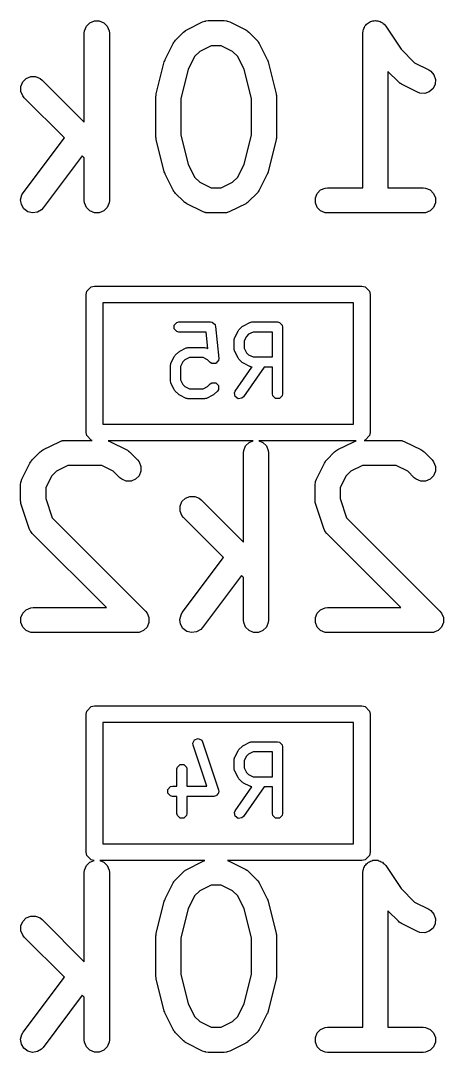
# Model space of a CAD drawing. Extents: x 4.93 to 6.66, y -4.88 to -3.77.
# Drawn here: x 5.6659 to 5.7655, y -4.4274 to -4.1845 of the extents above; entities that cross this region are included whole.
import ezdxf

# ---------------------------------------------------------------- set-up
doc = ezdxf.new("R2010")
doc.units = 0
doc.header["$MEASUREMENT"] = 0
doc.layers.add('BLACK', color=7, linetype='CONTINUOUS')

msp = doc.modelspace()

# ---------------------------------------------------------------- linework, layer by layer
at = {"layer": 'BLACK', "linetype": 'CONTINUOUS'}
for p, q in [((5.68142, -4.18585), (5.68223, -4.18503)), ((5.68223, -4.18503), (5.6833, -4.18459)), ((5.6833, -4.18459), (5.68445, -4.18459)), ((5.68445, -4.18459), (5.68551, -4.18503)), ((5.68551, -4.18503), (5.68633, -4.18585)), ((5.70505, -4.18672), (5.7088, -4.18485)), ((5.7088, -4.18485), (5.70934, -4.18464)), ((5.70934, -4.18464), (5.70945, -4.18463)), ((5.70945, -4.18463), (5.70954, -4.18459)), ((5.70954, -4.18459), (5.71012, -4.18454)), ((5.71012, -4.18454), (5.71387, -4.18454)), ((5.71387, -4.18454), (5.71445, -4.18459)), ((5.71445, -4.18459), (5.71454, -4.18463)), ((5.71454, -4.18463), (5.71465, -4.18464)), ((5.71465, -4.18464), (5.71519, -4.18485)), ((5.71519, -4.18485), (5.71894, -4.18672)), ((5.7474, -4.1854), (5.74765, -4.18524)), ((5.74765, -4.18524), (5.74785, -4.18503)), ((5.74785, -4.18503), (5.74812, -4.18492)), ((5.74812, -4.18492), (5.74836, -4.18476)), ((5.74836, -4.18476), (5.74865, -4.1847)), ((5.74865, -4.1847), (5.74891, -4.18459)), ((5.74891, -4.18459), (5.74921, -4.18459)), ((5.74921, -4.18459), (5.74949, -4.18454)), ((5.74949, -4.18454), (5.74978, -4.18459)), ((5.74978, -4.18459), (5.75007, -4.18459)), ((5.75007, -4.18459), (5.75034, -4.1847)), ((5.75034, -4.1847), (5.75062, -4.18476)), ((5.75062, -4.18476), (5.75086, -4.18492)), ((5.75086, -4.18492), (5.75113, -4.18503)), ((5.75113, -4.18503), (5.75134, -4.18524)), ((5.75134, -4.18524), (5.75158, -4.1854)), ((5.68092, -4.18749), (5.68098, -4.18691)), ((5.68092, -4.20848), (5.68092, -4.18749)), ((5.68098, -4.18691), (5.68142, -4.18585)), ((5.68633, -4.18585), (5.68677, -4.18691)), ((5.68677, -4.18691), (5.68683, -4.18749)), ((5.68683, -4.18749), (5.68683, -4.22686)), ((5.70241, -4.18915), (5.70428, -4.18728)), ((5.70428, -4.18728), (5.70451, -4.18709)), ((5.70451, -4.18709), (5.70456, -4.18703)), ((5.70456, -4.18703), (5.70465, -4.18698)), ((5.70465, -4.18698), (5.70473, -4.18691)), ((5.70473, -4.18691), (5.7048, -4.18688)), ((5.7048, -4.18688), (5.70505, -4.18672)), ((5.71894, -4.18672), (5.71919, -4.18688)), ((5.71919, -4.18688), (5.71926, -4.18691)), ((5.71926, -4.18691), (5.71934, -4.18698)), ((5.71934, -4.18698), (5.71943, -4.18703)), ((5.71943, -4.18703), (5.71948, -4.18709)), ((5.71948, -4.18709), (5.71971, -4.18728)), ((5.71971, -4.18728), (5.72158, -4.18915)), ((5.74654, -4.18748), (5.74659, -4.18691)), ((5.74654, -4.18749), (5.74654, -4.18748)), ((5.74654, -4.22391), (5.74654, -4.18749)), ((5.74654, -4.18749), (5.74654, -4.18749)), ((5.74654, -4.18749), (5.74654, -4.18749)), ((5.74659, -4.18691), (5.74671, -4.18664)), ((5.74671, -4.18664), (5.74676, -4.18636)), ((5.74676, -4.18636), (5.74692, -4.18612)), ((5.74692, -4.18612), (5.74704, -4.18585)), ((5.74704, -4.18585), (5.74724, -4.18564)), ((5.74724, -4.18564), (5.7474, -4.1854)), ((5.75158, -4.1854), (5.75194, -4.18585)), ((5.75194, -4.18585), (5.75195, -4.18585)), ((5.75195, -4.18585), (5.75195, -4.18585)), ((5.75195, -4.18585), (5.75195, -4.18585)), ((5.75195, -4.18585), (5.75553, -4.19123)), ((5.69998, -4.19367), (5.70185, -4.18992)), ((5.70185, -4.18992), (5.70201, -4.18967)), ((5.70201, -4.18967), (5.70204, -4.1896)), ((5.70204, -4.1896), (5.70211, -4.18952)), ((5.70211, -4.18952), (5.70216, -4.18943)), ((5.70216, -4.18943), (5.70222, -4.18938)), ((5.70222, -4.18938), (5.70241, -4.18915)), ((5.72158, -4.18915), (5.72177, -4.18938)), ((5.72177, -4.18938), (5.72183, -4.18943)), ((5.72183, -4.18943), (5.72188, -4.18952)), ((5.72188, -4.18952), (5.72195, -4.1896)), ((5.72195, -4.1896), (5.72198, -4.18967)), ((5.72198, -4.18967), (5.72213, -4.18992)), ((5.72213, -4.18992), (5.72401, -4.19367)), ((5.70812, -4.19179), (5.70692, -4.19299)), ((5.71082, -4.19044), (5.70812, -4.19179)), ((5.71317, -4.19044), (5.71082, -4.19044)), ((5.71587, -4.19179), (5.71317, -4.19044)), ((5.71707, -4.19299), (5.71587, -4.19179)), ((5.75553, -4.19123), (5.75874, -4.19444)), ((5.69788, -4.20177), (5.69976, -4.19427)), ((5.69976, -4.19427), (5.69977, -4.19423)), ((5.69977, -4.19421), (5.69986, -4.19397)), ((5.69977, -4.19423), (5.69977, -4.19421)), ((5.69986, -4.19397), (5.69995, -4.19373)), ((5.69995, -4.19373), (5.69996, -4.19371)), ((5.69996, -4.19371), (5.69998, -4.19367)), ((5.70692, -4.19299), (5.70541, -4.19602)), ((5.71858, -4.19602), (5.71707, -4.19299)), ((5.72401, -4.19367), (5.72403, -4.19371)), ((5.72403, -4.19371), (5.72404, -4.19373)), ((5.72404, -4.19373), (5.72412, -4.19397)), ((5.72412, -4.19397), (5.72422, -4.19421)), ((5.72422, -4.19421), (5.72422, -4.19423)), ((5.72422, -4.19423), (5.72423, -4.19427)), ((5.72423, -4.19427), (5.72611, -4.20177)), ((5.75874, -4.19444), (5.76206, -4.1961)), ((5.70541, -4.19602), (5.7037, -4.20285)), ((5.72029, -4.20285), (5.71858, -4.19602)), ((5.7549, -4.19895), (5.75244, -4.19649)), ((5.75244, -4.19649), (5.75244, -4.22391)), ((5.76206, -4.1961), (5.76255, -4.1964)), ((5.76255, -4.1964), (5.7633, -4.19728)), ((5.7633, -4.19728), (5.76367, -4.19837)), ((5.66598, -4.20004), (5.66642, -4.19897)), ((5.66642, -4.19897), (5.66723, -4.19816)), ((5.66723, -4.19816), (5.6683, -4.19772)), ((5.6683, -4.19772), (5.66945, -4.19772)), ((5.66945, -4.19772), (5.67052, -4.19816)), ((5.67052, -4.19816), (5.67096, -4.19852)), ((5.67096, -4.19852), (5.68092, -4.20848)), ((5.75513, -4.19914), (5.7549, -4.19895)), ((5.75518, -4.1992), (5.75513, -4.19914)), ((5.75527, -4.19925), (5.75518, -4.1992)), ((5.75535, -4.19932), (5.75527, -4.19925)), ((5.75542, -4.19935), (5.75535, -4.19932)), ((5.75567, -4.1995), (5.75542, -4.19935)), ((5.75942, -4.20138), (5.75567, -4.1995)), ((5.76359, -4.19952), (5.76307, -4.20055)), ((5.76367, -4.19837), (5.76359, -4.19952)), ((5.66598, -4.20119), (5.66598, -4.20004)), ((5.66642, -4.20225), (5.66598, -4.20119)), ((5.66679, -4.2027), (5.66642, -4.20225)), ((5.69779, -4.20249), (5.6978, -4.20239)), ((5.6978, -4.20234), (5.69783, -4.20213)), ((5.6978, -4.20239), (5.6978, -4.20234)), ((5.69783, -4.20213), (5.69785, -4.20191)), ((5.69785, -4.20191), (5.69787, -4.20187)), ((5.69787, -4.20187), (5.69788, -4.20177)), ((5.72611, -4.20177), (5.72612, -4.20187)), ((5.72612, -4.20187), (5.72614, -4.20191)), ((5.72614, -4.20191), (5.72616, -4.20213)), ((5.72616, -4.20213), (5.72619, -4.20234)), ((5.72619, -4.20234), (5.72619, -4.20239)), ((5.72619, -4.20239), (5.7262, -4.20249)), ((5.75996, -4.20159), (5.75942, -4.20138)), ((5.76111, -4.20167), (5.75996, -4.20159)), ((5.7622, -4.2013), (5.76111, -4.20167)), ((5.76307, -4.20055), (5.7622, -4.2013)), ((5.67623, -4.21214), (5.66679, -4.2027)), ((5.69779, -4.21186), (5.69779, -4.20249)), ((5.7037, -4.20285), (5.7037, -4.2115)), ((5.72029, -4.2115), (5.72029, -4.20285)), ((5.7262, -4.20249), (5.7262, -4.21186)), ((5.6978, -4.21196), (5.69779, -4.21186)), ((5.6978, -4.212), (5.6978, -4.21196)), ((5.69783, -4.21222), (5.6978, -4.212)), ((5.7037, -4.2115), (5.70541, -4.21833)), ((5.71858, -4.21833), (5.72029, -4.2115)), ((5.72619, -4.212), (5.72616, -4.21222)), ((5.7262, -4.21186), (5.72619, -4.21196)), ((5.72619, -4.21196), (5.72619, -4.212)), ((5.66651, -4.22509), (5.67623, -4.21214)), ((5.69785, -4.21244), (5.69783, -4.21222)), ((5.69787, -4.21248), (5.69785, -4.21244)), ((5.69788, -4.21258), (5.69787, -4.21248)), ((5.69976, -4.22008), (5.69788, -4.21258)), ((5.72611, -4.21258), (5.72423, -4.22008)), ((5.72612, -4.21248), (5.72611, -4.21258)), ((5.72614, -4.21244), (5.72612, -4.21248)), ((5.72616, -4.21222), (5.72614, -4.21244)), ((5.68044, -4.21636), (5.67124, -4.22863)), ((5.68092, -4.21683), (5.68044, -4.21636)), ((5.68092, -4.22686), (5.68092, -4.21683)), ((5.70541, -4.21833), (5.70692, -4.22136)), ((5.71707, -4.22136), (5.71858, -4.21833)), ((5.69977, -4.22012), (5.69976, -4.22008)), ((5.69977, -4.22014), (5.69977, -4.22012)), ((5.69986, -4.22038), (5.69977, -4.22014)), ((5.69995, -4.22062), (5.69986, -4.22038)), ((5.69996, -4.22064), (5.69995, -4.22062)), ((5.69998, -4.22068), (5.69996, -4.22064)), ((5.70185, -4.22443), (5.69998, -4.22068)), ((5.70692, -4.22136), (5.70812, -4.22256)), ((5.71587, -4.22256), (5.71707, -4.22136)), ((5.72401, -4.22068), (5.72213, -4.22443)), ((5.72403, -4.22064), (5.72401, -4.22068)), ((5.72404, -4.22062), (5.72403, -4.22064)), ((5.72412, -4.22038), (5.72404, -4.22062)), ((5.72422, -4.22014), (5.72412, -4.22038)), ((5.72423, -4.22008), (5.72422, -4.22012)), ((5.72422, -4.22012), (5.72422, -4.22014)), ((5.70812, -4.22256), (5.71082, -4.22391)), ((5.71082, -4.22391), (5.71317, -4.22391)), ((5.71317, -4.22391), (5.71587, -4.22256)), ((5.7366, -4.2244), (5.73767, -4.22396)), ((5.73767, -4.22396), (5.73824, -4.22391)), ((5.73824, -4.22391), (5.74654, -4.22391)), ((5.75244, -4.22391), (5.76074, -4.22391)), ((5.76074, -4.22391), (5.76131, -4.22396)), ((5.76131, -4.22396), (5.76238, -4.2244)), ((5.66593, -4.2267), (5.66621, -4.22558)), ((5.66621, -4.22558), (5.66651, -4.22509)), ((5.70201, -4.22468), (5.70185, -4.22443)), ((5.70204, -4.22475), (5.70201, -4.22468)), ((5.70211, -4.22483), (5.70204, -4.22475)), ((5.70216, -4.22492), (5.70211, -4.22483)), ((5.70222, -4.22497), (5.70216, -4.22492)), ((5.70241, -4.2252), (5.70222, -4.22497)), ((5.70428, -4.22707), (5.70241, -4.2252)), ((5.72158, -4.2252), (5.71971, -4.22707)), ((5.72177, -4.22497), (5.72158, -4.2252)), ((5.72183, -4.22492), (5.72177, -4.22497)), ((5.72188, -4.22483), (5.72183, -4.22492)), ((5.72195, -4.22475), (5.72188, -4.22483)), ((5.72198, -4.22468), (5.72195, -4.22475)), ((5.72213, -4.22443), (5.72198, -4.22468)), ((5.73535, -4.22628), (5.73579, -4.22522)), ((5.73535, -4.22744), (5.73535, -4.22628)), ((5.73579, -4.22522), (5.7366, -4.2244)), ((5.76238, -4.2244), (5.76319, -4.22522)), ((5.76319, -4.22522), (5.76363, -4.22628)), ((5.76363, -4.22628), (5.76363, -4.22744)), ((5.66609, -4.22784), (5.66593, -4.2267)), ((5.66668, -4.22883), (5.66609, -4.22784)), ((5.6676, -4.22952), (5.66668, -4.22883)), ((5.67085, -4.22906), (5.66986, -4.22964)), ((5.67124, -4.22863), (5.67085, -4.22906)), ((5.68098, -4.22744), (5.68092, -4.22686)), ((5.68142, -4.2285), (5.68098, -4.22744)), ((5.68223, -4.22931), (5.68142, -4.2285)), ((5.68633, -4.2285), (5.68551, -4.22931)), ((5.68677, -4.22744), (5.68633, -4.2285)), ((5.68683, -4.22686), (5.68677, -4.22744)), ((5.70451, -4.22726), (5.70428, -4.22707)), ((5.70456, -4.22732), (5.70451, -4.22726)), ((5.70465, -4.22737), (5.70456, -4.22732)), ((5.70473, -4.22744), (5.70465, -4.22737)), ((5.7048, -4.22747), (5.70473, -4.22744)), ((5.70505, -4.22763), (5.7048, -4.22747)), ((5.7088, -4.2295), (5.70505, -4.22763)), ((5.71894, -4.22763), (5.71519, -4.2295)), ((5.71919, -4.22747), (5.71894, -4.22763)), ((5.71926, -4.22744), (5.71919, -4.22747)), ((5.71934, -4.22737), (5.71926, -4.22744)), ((5.71943, -4.22732), (5.71934, -4.22737)), ((5.71948, -4.22726), (5.71943, -4.22732)), ((5.71971, -4.22707), (5.71948, -4.22726)), ((5.73579, -4.2285), (5.73535, -4.22744)), ((5.7366, -4.22931), (5.73579, -4.2285)), ((5.76319, -4.2285), (5.76238, -4.22931)), ((5.76363, -4.22744), (5.76319, -4.2285)), ((5.66871, -4.22981), (5.6676, -4.22952)), ((5.66986, -4.22964), (5.66871, -4.22981)), ((5.6833, -4.22976), (5.68223, -4.22931)), ((5.68445, -4.22976), (5.6833, -4.22976)), ((5.68551, -4.22931), (5.68445, -4.22976)), ((5.70934, -4.22971), (5.7088, -4.2295)), ((5.70945, -4.22971), (5.70934, -4.22971)), ((5.70954, -4.22976), (5.70945, -4.22971)), ((5.71012, -4.22981), (5.70954, -4.22976)), ((5.71387, -4.22981), (5.71012, -4.22981)), ((5.71445, -4.22976), (5.71387, -4.22981)), ((5.71454, -4.22971), (5.71445, -4.22976)), ((5.71465, -4.22971), (5.71454, -4.22971)), ((5.71519, -4.2295), (5.71465, -4.22971)), ((5.73767, -4.22976), (5.7366, -4.22931)), ((5.73824, -4.22981), (5.73767, -4.22976)), ((5.76074, -4.22981), (5.73824, -4.22981)), ((5.76131, -4.22976), (5.76074, -4.22981)), ((5.76238, -4.22931), (5.76131, -4.22976)), ((5.68134, -4.24901), (5.68149, -4.24826)), ((5.68149, -4.24826), (5.68256, -4.24719)), ((5.68256, -4.24719), (5.68331, -4.24704)), ((5.68331, -4.24704), (5.7463, -4.24704)), ((5.7463, -4.24704), (5.74706, -4.24719)), ((5.74706, -4.24719), (5.74812, -4.24826)), ((5.74812, -4.24826), (5.74827, -4.24901)), ((5.68134, -4.28149), (5.68134, -4.24901)), ((5.68528, -4.25098), (5.68528, -4.27952)), ((5.74433, -4.25098), (5.68528, -4.25098)), ((5.74433, -4.27952), (5.74433, -4.25098)), ((5.74827, -4.24901), (5.74827, -4.28149)), ((5.70209, -4.25621), (5.70273, -4.25558)), ((5.70273, -4.25558), (5.70318, -4.25549)), ((5.70318, -4.25549), (5.71068, -4.25549)), ((5.71068, -4.25549), (5.71097, -4.25554)), ((5.71097, -4.25554), (5.71102, -4.25554)), ((5.71102, -4.25554), (5.71105, -4.25556)), ((5.71105, -4.25556), (5.71113, -4.25558)), ((5.71113, -4.25558), (5.71142, -4.25586)), ((5.7184, -4.25636), (5.7199, -4.25561)), ((5.7199, -4.25561), (5.71996, -4.25559)), ((5.71996, -4.25559), (5.71998, -4.25558)), ((5.71998, -4.25558), (5.72016, -4.25554)), ((5.72016, -4.25554), (5.72035, -4.25549)), ((5.72035, -4.25549), (5.72037, -4.2555)), ((5.72037, -4.2555), (5.72043, -4.25549)), ((5.72043, -4.25549), (5.72643, -4.25549)), ((5.72643, -4.25549), (5.72688, -4.25558)), ((5.72688, -4.25558), (5.72752, -4.25621)), ((5.70209, -4.25712), (5.70209, -4.25621)), ((5.70273, -4.25776), (5.70209, -4.25712)), ((5.70318, -4.25785), (5.70273, -4.25776)), ((5.70961, -4.25785), (5.70318, -4.25785)), ((5.71, -4.26176), (5.70961, -4.25785)), ((5.71142, -4.25586), (5.71172, -4.25611)), ((5.71172, -4.25611), (5.71175, -4.25619)), ((5.71175, -4.25619), (5.71177, -4.25621)), ((5.71177, -4.25621), (5.71177, -4.25627)), ((5.71177, -4.25627), (5.71186, -4.25655)), ((5.71186, -4.25655), (5.71261, -4.26405)), ((5.71638, -4.25914), (5.71713, -4.25764)), ((5.71713, -4.25764), (5.71724, -4.25749)), ((5.71724, -4.25749), (5.71735, -4.25733)), ((5.71735, -4.25733), (5.7181, -4.25658)), ((5.7181, -4.25658), (5.71825, -4.25648)), ((5.71825, -4.25648), (5.7184, -4.25636)), ((5.72071, -4.25785), (5.71963, -4.25839)), ((5.72525, -4.25785), (5.72071, -4.25785)), ((5.72525, -4.26373), (5.72525, -4.25785)), ((5.72752, -4.25621), (5.72761, -4.25667)), ((5.72761, -4.25667), (5.72761, -4.27241)), ((5.71625, -4.25958), (5.7163, -4.2594)), ((5.71626, -4.25961), (5.71625, -4.25958)), ((5.71625, -4.25967), (5.71626, -4.25961)), ((5.71625, -4.26192), (5.71625, -4.25967)), ((5.7163, -4.2594), (5.71634, -4.25921)), ((5.71634, -4.25921), (5.71636, -4.25919)), ((5.71636, -4.25919), (5.71638, -4.25914)), ((5.71915, -4.25887), (5.71861, -4.25994)), ((5.71861, -4.25994), (5.71861, -4.26164)), ((5.71963, -4.25839), (5.71915, -4.25887)), ((5.70235, -4.26333), (5.7031, -4.26258)), ((5.7031, -4.26258), (5.70326, -4.26248)), ((5.70326, -4.26248), (5.70341, -4.26236)), ((5.70341, -4.26236), (5.70491, -4.26161)), ((5.70491, -4.26161), (5.70496, -4.26159)), ((5.70496, -4.26159), (5.70498, -4.26157)), ((5.70498, -4.26157), (5.70517, -4.26154)), ((5.70517, -4.26154), (5.70535, -4.26149)), ((5.70535, -4.26149), (5.70538, -4.2615)), ((5.70538, -4.2615), (5.70543, -4.26148)), ((5.70543, -4.26148), (5.70918, -4.26148)), ((5.70918, -4.26148), (5.70924, -4.2615)), ((5.70924, -4.2615), (5.70927, -4.26149)), ((5.70927, -4.26149), (5.70945, -4.26154)), ((5.70945, -4.26154), (5.70963, -4.26157)), ((5.70963, -4.26157), (5.70965, -4.26159)), ((5.70965, -4.26159), (5.70971, -4.26161)), ((5.70971, -4.26161), (5.71, -4.26176)), ((5.71626, -4.26197), (5.71625, -4.26192)), ((5.71625, -4.262), (5.71626, -4.26197)), ((5.7163, -4.26218), (5.71625, -4.262)), ((5.71634, -4.26237), (5.7163, -4.26218)), ((5.71636, -4.26239), (5.71634, -4.26237)), ((5.71638, -4.26244), (5.71636, -4.26239)), ((5.71713, -4.26394), (5.71638, -4.26244)), ((5.71861, -4.26164), (5.71915, -4.26272)), ((5.71915, -4.26272), (5.71963, -4.26319)), ((5.70126, -4.26558), (5.70131, -4.2654)), ((5.70131, -4.2654), (5.70134, -4.26521)), ((5.70134, -4.26521), (5.70136, -4.26519)), ((5.70136, -4.26519), (5.70138, -4.26514)), ((5.70138, -4.26514), (5.70213, -4.26364)), ((5.70213, -4.26364), (5.70224, -4.26349)), ((5.70224, -4.26349), (5.70235, -4.26333)), ((5.70415, -4.26487), (5.70361, -4.26594)), ((5.70463, -4.26439), (5.70415, -4.26487)), ((5.70571, -4.26385), (5.70463, -4.26439)), ((5.7089, -4.26385), (5.70571, -4.26385)), ((5.70998, -4.26439), (5.7089, -4.26385)), ((5.7106, -4.265), (5.70998, -4.26439)), ((5.71098, -4.26526), (5.7106, -4.265)), ((5.71104, -4.26526), (5.71098, -4.26526)), ((5.71109, -4.2653), (5.71104, -4.26526)), ((5.71149, -4.26526), (5.71109, -4.2653)), ((5.71188, -4.26526), (5.71149, -4.26526)), ((5.71193, -4.26521), (5.71188, -4.26526)), ((5.71199, -4.26521), (5.71193, -4.26521)), ((5.71224, -4.2649), (5.71199, -4.26521)), ((5.71252, -4.26462), (5.71224, -4.2649)), ((5.71256, -4.26451), (5.71252, -4.26455)), ((5.71252, -4.26455), (5.71252, -4.26462)), ((5.71261, -4.26405), (5.71256, -4.26451)), ((5.71724, -4.26409), (5.71713, -4.26394)), ((5.71735, -4.26425), (5.71724, -4.26409)), ((5.7181, -4.265), (5.71735, -4.26425)), ((5.71825, -4.26511), (5.7181, -4.265)), ((5.7184, -4.26522), (5.71825, -4.26511)), ((5.7199, -4.26597), (5.7184, -4.26522)), ((5.71963, -4.26319), (5.72071, -4.26373)), ((5.72071, -4.26373), (5.72525, -4.26373)), ((5.70125, -4.26567), (5.70126, -4.26561)), ((5.70125, -4.26941), (5.70125, -4.26567)), ((5.70126, -4.26561), (5.70126, -4.26558)), ((5.70361, -4.26594), (5.70361, -4.26914)), ((5.71646, -4.27174), (5.72041, -4.26609)), ((5.7233, -4.2661), (5.7184, -4.27309)), ((5.71996, -4.26599), (5.7199, -4.26597)), ((5.71998, -4.26601), (5.71996, -4.26599)), ((5.72016, -4.26604), (5.71998, -4.26601)), ((5.72035, -4.26609), (5.72016, -4.26604)), ((5.72037, -4.26608), (5.72035, -4.26609)), ((5.72041, -4.26609), (5.72037, -4.26608)), ((5.72525, -4.2661), (5.7233, -4.2661)), ((5.72525, -4.27241), (5.72525, -4.2661)), ((5.70126, -4.26947), (5.70125, -4.26941)), ((5.70126, -4.2695), (5.70126, -4.26947)), ((5.70131, -4.26968), (5.70126, -4.2695)), ((5.70134, -4.26987), (5.70131, -4.26968)), ((5.70136, -4.26989), (5.70134, -4.26987)), ((5.70138, -4.26994), (5.70136, -4.26989)), ((5.70213, -4.27144), (5.70138, -4.26994)), ((5.70361, -4.26914), (5.70415, -4.27022)), ((5.70415, -4.27022), (5.70463, -4.27069)), ((5.70998, -4.27069), (5.7106, -4.27008)), ((5.7106, -4.27008), (5.71098, -4.26982)), ((5.71098, -4.26982), (5.71188, -4.26982)), ((5.71188, -4.26982), (5.71252, -4.27046)), ((5.70224, -4.27159), (5.70213, -4.27144)), ((5.70235, -4.27175), (5.70224, -4.27159)), ((5.7031, -4.2725), (5.70235, -4.27175)), ((5.70326, -4.2726), (5.7031, -4.2725)), ((5.70341, -4.27272), (5.70326, -4.2726)), ((5.70491, -4.27347), (5.70341, -4.27272)), ((5.70463, -4.27069), (5.70571, -4.27123)), ((5.70571, -4.27123), (5.7089, -4.27123)), ((5.7089, -4.27123), (5.70998, -4.27069)), ((5.71121, -4.27272), (5.70971, -4.27347)), ((5.71136, -4.2726), (5.71121, -4.27272)), ((5.71152, -4.2725), (5.71136, -4.2726)), ((5.71227, -4.27175), (5.71152, -4.2725)), ((5.71252, -4.27137), (5.71227, -4.27175)), ((5.71252, -4.27046), (5.71252, -4.27137)), ((5.71628, -4.27216), (5.71646, -4.27174)), ((5.71644, -4.27305), (5.71628, -4.27216)), ((5.72534, -4.27287), (5.72525, -4.27241)), ((5.72761, -4.27241), (5.72752, -4.27287)), ((5.70496, -4.27349), (5.70491, -4.27347)), ((5.70498, -4.27351), (5.70496, -4.27349)), ((5.70517, -4.27354), (5.70498, -4.27351)), ((5.70535, -4.27359), (5.70517, -4.27354)), ((5.70538, -4.27358), (5.70535, -4.27359)), ((5.70543, -4.2736), (5.70538, -4.27358)), ((5.70918, -4.2736), (5.70543, -4.2736)), ((5.70924, -4.27358), (5.70918, -4.2736)), ((5.70927, -4.27359), (5.70924, -4.27358)), ((5.70945, -4.27354), (5.70927, -4.27359)), ((5.70963, -4.27351), (5.70945, -4.27354)), ((5.70965, -4.27349), (5.70963, -4.27351)), ((5.70971, -4.27347), (5.70965, -4.27349)), ((5.71718, -4.27357), (5.71644, -4.27305)), ((5.71807, -4.27341), (5.71718, -4.27357)), ((5.7184, -4.27309), (5.71807, -4.27341)), ((5.72598, -4.27351), (5.72534, -4.27287)), ((5.72688, -4.27351), (5.72598, -4.27351)), ((5.72752, -4.27287), (5.72688, -4.27351)), ((5.68528, -4.27952), (5.74433, -4.27952)), ((5.68149, -4.28225), (5.68134, -4.28149)), ((5.68256, -4.28331), (5.68149, -4.28225)), ((5.74812, -4.28225), (5.74706, -4.28331)), ((5.74827, -4.28149), (5.74812, -4.28225)), ((5.6713, -4.28554), (5.67505, -4.28367)), ((5.67505, -4.28367), (5.67559, -4.28346)), ((5.67559, -4.28346), (5.6757, -4.28345)), ((5.6757, -4.28345), (5.6758, -4.28341)), ((5.6758, -4.28341), (5.67637, -4.28336)), ((5.67637, -4.28336), (5.68278, -4.28336)), ((5.68278, -4.28336), (5.68256, -4.28331)), ((5.72067, -4.28346), (5.68653, -4.28346)), ((5.68653, -4.28346), (5.68707, -4.28367)), ((5.68707, -4.28367), (5.69082, -4.28554)), ((5.71847, -4.28573), (5.71891, -4.28467)), ((5.71891, -4.28467), (5.71973, -4.28385)), ((5.71973, -4.28385), (5.72067, -4.28346)), ((5.74496, -4.28346), (5.72206, -4.28346)), ((5.72206, -4.28346), (5.72301, -4.28385)), ((5.72301, -4.28385), (5.72382, -4.28467)), ((5.72382, -4.28467), (5.72426, -4.28573)), ((5.74067, -4.28554), (5.74442, -4.28367)), ((5.74442, -4.28367), (5.74496, -4.28346)), ((5.74706, -4.28331), (5.74683, -4.28336)), ((5.74683, -4.28336), (5.75511, -4.28336)), ((5.75511, -4.28336), (5.75569, -4.28341)), ((5.75569, -4.28341), (5.75579, -4.28345)), ((5.75579, -4.28345), (5.75589, -4.28346)), ((5.75589, -4.28346), (5.75644, -4.28367)), ((5.75644, -4.28367), (5.76018, -4.28554)), ((5.66866, -4.28797), (5.67054, -4.28609)), ((5.67054, -4.28609), (5.67076, -4.28591)), ((5.67076, -4.28591), (5.67081, -4.28585)), ((5.67081, -4.28585), (5.6709, -4.28579)), ((5.6709, -4.28579), (5.67098, -4.28573)), ((5.67098, -4.28573), (5.67106, -4.2857)), ((5.67106, -4.2857), (5.6713, -4.28554)), ((5.69082, -4.28554), (5.69107, -4.2857)), ((5.69107, -4.2857), (5.69114, -4.28573)), ((5.69114, -4.28573), (5.69122, -4.28579)), ((5.69122, -4.28579), (5.69131, -4.28585)), ((5.69131, -4.28585), (5.69136, -4.28591)), ((5.69136, -4.28591), (5.69159, -4.28609)), ((5.69159, -4.28609), (5.69346, -4.28797)), ((5.71842, -4.28631), (5.71847, -4.28573)), ((5.71842, -4.3073), (5.71842, -4.28631)), ((5.72426, -4.28573), (5.72432, -4.28631)), ((5.72432, -4.28631), (5.72432, -4.32568)), ((5.73803, -4.28797), (5.7399, -4.28609)), ((5.7399, -4.28609), (5.74013, -4.28591)), ((5.74013, -4.28591), (5.74018, -4.28585)), ((5.74018, -4.28585), (5.74027, -4.28579)), ((5.74027, -4.28579), (5.74035, -4.28573)), ((5.74035, -4.28573), (5.74042, -4.2857)), ((5.74042, -4.2857), (5.74067, -4.28554)), ((5.76018, -4.28554), (5.76043, -4.2857)), ((5.76043, -4.2857), (5.7605, -4.28573)), ((5.7605, -4.28573), (5.76059, -4.28579)), ((5.76059, -4.28579), (5.76067, -4.28585)), ((5.76067, -4.28585), (5.76073, -4.28591)), ((5.76073, -4.28591), (5.76095, -4.28609)), ((5.76095, -4.28609), (5.76283, -4.28797)), ((5.66623, -4.29249), (5.66811, -4.28874)), ((5.66811, -4.28874), (5.66827, -4.28849)), ((5.66827, -4.28849), (5.66829, -4.28842)), ((5.66829, -4.28842), (5.66836, -4.28834)), ((5.66836, -4.28834), (5.66842, -4.28825)), ((5.66842, -4.28825), (5.66848, -4.2882)), ((5.66848, -4.2882), (5.66866, -4.28797)), ((5.67707, -4.28926), (5.67437, -4.29061)), ((5.68505, -4.28926), (5.67707, -4.28926)), ((5.68775, -4.29061), (5.68505, -4.28926)), ((5.69346, -4.28797), (5.69383, -4.28842)), ((5.69383, -4.28842), (5.69427, -4.28948)), ((5.69427, -4.28948), (5.69427, -4.29063)), ((5.7356, -4.29249), (5.73748, -4.28874)), ((5.73748, -4.28874), (5.73763, -4.28849)), ((5.73763, -4.28849), (5.73766, -4.28842)), ((5.73766, -4.28842), (5.73773, -4.28834)), ((5.73773, -4.28834), (5.73778, -4.28825)), ((5.73778, -4.28825), (5.73784, -4.2882)), ((5.73784, -4.2882), (5.73803, -4.28797)), ((5.74644, -4.28926), (5.74374, -4.29061)), ((5.75442, -4.28926), (5.74644, -4.28926)), ((5.75711, -4.29061), (5.75442, -4.28926)), ((5.76283, -4.28797), (5.76319, -4.28842)), ((5.76319, -4.28842), (5.76363, -4.28948)), ((5.76363, -4.28948), (5.76363, -4.29063)), ((5.67318, -4.29181), (5.67183, -4.2945)), ((5.67437, -4.29061), (5.67318, -4.29181)), ((5.68928, -4.29215), (5.68775, -4.29061)), ((5.68973, -4.29251), (5.68928, -4.29215)), ((5.69383, -4.2917), (5.69301, -4.29251)), ((5.69427, -4.29063), (5.69383, -4.2917)), ((5.74254, -4.29181), (5.74119, -4.2945)), ((5.74374, -4.29061), (5.74254, -4.29181)), ((5.75865, -4.29215), (5.75711, -4.29061)), ((5.7591, -4.29251), (5.75865, -4.29215)), ((5.76319, -4.2917), (5.76238, -4.29251)), ((5.76363, -4.29063), (5.76319, -4.2917)), ((5.66592, -4.29381), (5.66598, -4.29323)), ((5.66592, -4.29756), (5.66592, -4.29381)), ((5.66598, -4.29323), (5.66602, -4.29313)), ((5.66602, -4.29313), (5.66603, -4.29303)), ((5.66603, -4.29303), (5.66623, -4.29249)), ((5.67183, -4.2945), (5.67183, -4.29708)), ((5.6908, -4.29295), (5.68973, -4.29251)), ((5.69195, -4.29295), (5.6908, -4.29295)), ((5.69301, -4.29251), (5.69195, -4.29295)), ((5.73529, -4.29381), (5.73535, -4.29323)), ((5.73529, -4.29756), (5.73529, -4.29381)), ((5.73535, -4.29323), (5.73539, -4.29313)), ((5.73539, -4.29303), (5.7356, -4.29249)), ((5.73539, -4.29313), (5.73539, -4.29303)), ((5.74119, -4.2945), (5.74119, -4.29708)), ((5.76016, -4.29295), (5.7591, -4.29251)), ((5.76131, -4.29295), (5.76016, -4.29295)), ((5.76238, -4.29251), (5.76131, -4.29295)), ((5.67183, -4.29708), (5.67333, -4.30159)), ((5.70392, -4.29779), (5.70473, -4.29698)), ((5.70473, -4.29698), (5.70579, -4.29654)), ((5.70579, -4.29654), (5.70695, -4.29654)), ((5.70695, -4.29654), (5.70801, -4.29698)), ((5.70801, -4.29698), (5.70846, -4.29734)), ((5.74119, -4.29708), (5.7427, -4.30159)), ((5.66595, -4.29785), (5.66592, -4.29756)), ((5.66595, -4.29793), (5.66595, -4.29785)), ((5.66597, -4.29803), (5.66595, -4.29793)), ((5.66598, -4.29813), (5.66597, -4.29803)), ((5.66601, -4.2982), (5.66598, -4.29813)), ((5.66607, -4.29849), (5.66601, -4.2982)), ((5.66795, -4.30411), (5.66607, -4.29849)), ((5.70347, -4.29886), (5.70392, -4.29779)), ((5.70347, -4.30001), (5.70347, -4.29886)), ((5.70846, -4.29734), (5.71842, -4.3073)), ((5.73532, -4.29785), (5.73529, -4.29756)), ((5.73531, -4.29793), (5.73532, -4.29785)), ((5.73534, -4.29803), (5.73531, -4.29793)), ((5.73535, -4.29813), (5.73534, -4.29803)), ((5.73538, -4.2982), (5.73535, -4.29813)), ((5.73544, -4.29849), (5.73538, -4.2982)), ((5.73732, -4.30411), (5.73544, -4.29849)), ((5.67333, -4.30159), (5.69534, -4.32359)), ((5.70392, -4.30107), (5.70347, -4.30001)), ((5.70428, -4.30152), (5.70392, -4.30107)), ((5.71372, -4.31096), (5.70428, -4.30152)), ((5.7427, -4.30159), (5.7647, -4.32359)), ((5.66818, -4.30464), (5.66795, -4.30411)), ((5.73755, -4.30464), (5.73732, -4.30411)), ((5.66825, -4.30472), (5.66818, -4.30464)), ((5.66829, -4.30482), (5.66825, -4.30472)), ((5.66866, -4.30527), (5.66829, -4.30482)), ((5.68612, -4.32273), (5.66866, -4.30527)), ((5.73762, -4.30472), (5.73755, -4.30464)), ((5.73766, -4.30482), (5.73762, -4.30472)), ((5.73803, -4.30527), (5.73766, -4.30482)), ((5.75549, -4.32273), (5.73803, -4.30527)), ((5.70401, -4.32391), (5.71372, -4.31096)), ((5.71794, -4.31518), (5.70873, -4.32745)), ((5.71842, -4.31565), (5.71794, -4.31518)), ((5.71842, -4.32568), (5.71842, -4.31565)), ((5.66642, -4.32404), (5.66723, -4.32322)), ((5.66723, -4.32322), (5.6683, -4.32278)), ((5.6683, -4.32278), (5.66888, -4.32273)), ((5.66888, -4.32273), (5.68612, -4.32273)), ((5.69534, -4.32359), (5.6957, -4.32404)), ((5.73579, -4.32404), (5.7366, -4.32322)), ((5.7366, -4.32322), (5.73767, -4.32278)), ((5.73767, -4.32278), (5.73824, -4.32273)), ((5.73824, -4.32273), (5.75549, -4.32273)), ((5.7647, -4.32359), (5.76507, -4.32404)), ((5.66598, -4.3251), (5.66642, -4.32404)), ((5.66598, -4.32625), (5.66598, -4.3251)), ((5.66642, -4.32732), (5.66598, -4.32625)), ((5.6957, -4.32404), (5.69614, -4.3251)), ((5.69614, -4.32625), (5.6957, -4.32732)), ((5.69614, -4.3251), (5.69614, -4.32625)), ((5.70342, -4.32552), (5.70371, -4.3244)), ((5.70359, -4.32666), (5.70342, -4.32552)), ((5.70371, -4.3244), (5.70401, -4.32391)), ((5.71847, -4.32625), (5.71842, -4.32568)), ((5.71891, -4.32732), (5.71847, -4.32625)), ((5.72426, -4.32625), (5.72382, -4.32732)), ((5.72432, -4.32568), (5.72426, -4.32625)), ((5.73535, -4.3251), (5.73579, -4.32404)), ((5.73535, -4.32625), (5.73535, -4.3251)), ((5.73579, -4.32732), (5.73535, -4.32625)), ((5.76507, -4.32404), (5.76551, -4.3251)), ((5.76551, -4.32625), (5.76507, -4.32732)), ((5.76551, -4.3251), (5.76551, -4.32625)), ((5.66723, -4.32813), (5.66642, -4.32732)), ((5.6683, -4.32857), (5.66723, -4.32813)), ((5.66888, -4.32863), (5.6683, -4.32857)), ((5.69325, -4.32863), (5.66888, -4.32863)), ((5.69382, -4.32857), (5.69325, -4.32863)), ((5.69414, -4.32844), (5.69382, -4.32857)), ((5.69489, -4.32813), (5.69414, -4.32844)), ((5.6957, -4.32732), (5.69489, -4.32813)), ((5.70417, -4.32765), (5.70359, -4.32666)), ((5.70509, -4.32834), (5.70417, -4.32765)), ((5.70621, -4.32863), (5.70509, -4.32834)), ((5.70735, -4.32846), (5.70621, -4.32863)), ((5.70834, -4.32788), (5.70735, -4.32846)), ((5.70873, -4.32745), (5.70834, -4.32788)), ((5.71973, -4.32813), (5.71891, -4.32732)), ((5.72079, -4.32857), (5.71973, -4.32813)), ((5.72194, -4.32857), (5.72079, -4.32857)), ((5.72301, -4.32813), (5.72194, -4.32857)), ((5.72382, -4.32732), (5.72301, -4.32813)), ((5.7366, -4.32813), (5.73579, -4.32732)), ((5.73767, -4.32857), (5.7366, -4.32813)), ((5.73824, -4.32863), (5.73767, -4.32857)), ((5.76261, -4.32863), (5.73824, -4.32863)), ((5.76319, -4.32857), (5.76261, -4.32863)), ((5.7635, -4.32844), (5.76319, -4.32857)), ((5.76425, -4.32813), (5.7635, -4.32844)), ((5.76507, -4.32732), (5.76425, -4.32813)), ((5.68134, -4.34783), (5.68149, -4.34708)), ((5.68134, -4.38031), (5.68134, -4.34783)), ((5.68149, -4.34708), (5.68256, -4.34601)), ((5.68256, -4.34601), (5.68331, -4.34586)), ((5.68331, -4.34586), (5.7463, -4.34586)), ((5.7463, -4.34586), (5.74706, -4.34601)), ((5.74706, -4.34601), (5.74812, -4.34708)), ((5.74812, -4.34708), (5.74827, -4.34783)), ((5.74827, -4.34783), (5.74827, -4.38031)), ((5.68528, -4.3498), (5.68528, -4.37834)), ((5.74433, -4.3498), (5.68528, -4.3498)), ((5.74433, -4.37834), (5.74433, -4.3498)), ((5.7065, -4.35465), (5.70691, -4.35384)), ((5.70656, -4.35511), (5.7065, -4.35465)), ((5.70979, -4.3648), (5.70656, -4.35511)), ((5.70691, -4.35384), (5.70777, -4.35356)), ((5.70777, -4.35356), (5.70858, -4.35396)), ((5.70858, -4.35396), (5.7088, -4.35436)), ((5.7088, -4.35436), (5.71255, -4.36561)), ((5.71735, -4.35615), (5.7181, -4.3554)), ((5.7181, -4.3554), (5.71825, -4.35529)), ((5.71825, -4.35529), (5.7184, -4.35518)), ((5.7184, -4.35518), (5.7199, -4.35443)), ((5.7199, -4.35443), (5.71996, -4.35441)), ((5.71996, -4.35441), (5.71998, -4.35439)), ((5.71998, -4.35439), (5.72016, -4.35436)), ((5.72016, -4.35436), (5.72035, -4.35431)), ((5.72035, -4.35431), (5.72037, -4.35432)), ((5.72037, -4.35432), (5.72043, -4.3543)), ((5.72043, -4.3543), (5.72643, -4.3543)), ((5.72643, -4.3543), (5.72688, -4.35439)), ((5.72688, -4.35439), (5.72752, -4.35503)), ((5.72752, -4.35503), (5.72761, -4.35549)), ((5.71638, -4.35796), (5.71713, -4.35646)), ((5.71713, -4.35646), (5.71724, -4.35631)), ((5.71724, -4.35631), (5.71735, -4.35615)), ((5.71915, -4.35768), (5.71861, -4.35876)), ((5.71963, -4.35721), (5.71915, -4.35768)), ((5.72071, -4.35667), (5.71963, -4.35721)), ((5.72525, -4.35667), (5.72071, -4.35667)), ((5.72525, -4.36255), (5.72525, -4.35667)), ((5.72761, -4.35549), (5.72761, -4.37123)), ((5.70275, -4.36073), (5.70284, -4.36028)), ((5.70284, -4.36028), (5.70348, -4.35964)), ((5.70348, -4.35964), (5.70439, -4.35964)), ((5.70439, -4.35964), (5.70502, -4.36028)), ((5.70502, -4.36028), (5.70511, -4.36073)), ((5.71625, -4.3584), (5.7163, -4.35822)), ((5.71626, -4.35843), (5.71625, -4.3584)), ((5.71625, -4.35848), (5.71626, -4.35843)), ((5.71625, -4.36073), (5.71625, -4.35848)), ((5.7163, -4.35822), (5.71634, -4.35803)), ((5.71634, -4.35803), (5.71636, -4.35801)), ((5.71636, -4.35801), (5.71638, -4.35796)), ((5.71861, -4.35876), (5.71861, -4.36046)), ((5.70275, -4.3648), (5.70275, -4.36073)), ((5.70511, -4.36073), (5.70511, -4.3648)), ((5.71626, -4.36079), (5.71625, -4.36073)), ((5.71625, -4.36082), (5.71626, -4.36079)), ((5.7163, -4.361), (5.71625, -4.36082)), ((5.71634, -4.36119), (5.7163, -4.361)), ((5.71636, -4.36121), (5.71634, -4.36119)), ((5.71638, -4.36126), (5.71636, -4.36121)), ((5.71713, -4.36276), (5.71638, -4.36126)), ((5.71861, -4.36046), (5.71915, -4.36153)), ((5.71915, -4.36153), (5.71963, -4.36201)), ((5.71963, -4.36201), (5.72071, -4.36255)), ((5.72071, -4.36255), (5.72525, -4.36255)), ((5.70059, -4.36553), (5.70123, -4.36489)), ((5.70123, -4.36489), (5.70168, -4.3648)), ((5.70168, -4.3648), (5.70275, -4.3648)), ((5.70511, -4.3648), (5.70979, -4.3648)), ((5.71646, -4.37056), (5.72041, -4.36491)), ((5.71724, -4.36291), (5.71713, -4.36276)), ((5.71735, -4.36307), (5.71724, -4.36291)), ((5.7181, -4.36382), (5.71735, -4.36307)), ((5.71825, -4.36392), (5.7181, -4.36382)), ((5.7184, -4.36404), (5.71825, -4.36392)), ((5.7199, -4.36479), (5.7184, -4.36404)), ((5.7233, -4.36492), (5.7184, -4.37191)), ((5.71996, -4.36481), (5.7199, -4.36479)), ((5.71998, -4.36483), (5.71996, -4.36481)), ((5.72016, -4.36486), (5.71998, -4.36483)), ((5.72035, -4.36491), (5.72016, -4.36486)), ((5.72037, -4.3649), (5.72035, -4.36491)), ((5.72041, -4.36491), (5.72037, -4.3649)), ((5.72525, -4.36492), (5.7233, -4.36492)), ((5.72525, -4.37123), (5.72525, -4.36492)), ((5.70059, -4.36644), (5.70059, -4.36553)), ((5.70123, -4.36708), (5.70059, -4.36644)), ((5.70168, -4.36717), (5.70123, -4.36708)), ((5.70275, -4.36717), (5.70168, -4.36717)), ((5.70275, -4.37123), (5.70275, -4.36717)), ((5.71143, -4.36717), (5.70511, -4.36717)), ((5.70511, -4.36717), (5.70511, -4.37123)), ((5.71188, -4.36708), (5.71143, -4.36717)), ((5.71202, -4.36694), (5.71188, -4.36708)), ((5.71221, -4.36688), (5.71202, -4.36694)), ((5.71233, -4.36663), (5.71221, -4.36688)), ((5.71252, -4.36644), (5.71233, -4.36663)), ((5.71261, -4.36607), (5.71252, -4.36624)), ((5.71252, -4.36624), (5.71252, -4.36644)), ((5.71255, -4.36561), (5.71261, -4.36607)), ((5.70284, -4.37169), (5.70275, -4.37123)), ((5.70348, -4.37232), (5.70284, -4.37169)), ((5.70439, -4.37232), (5.70348, -4.37232)), ((5.70502, -4.37169), (5.70439, -4.37232)), ((5.70511, -4.37123), (5.70502, -4.37169)), ((5.71628, -4.37098), (5.71646, -4.37056)), ((5.71644, -4.37187), (5.71628, -4.37098)), ((5.71718, -4.37239), (5.71644, -4.37187)), ((5.71807, -4.37223), (5.71718, -4.37239)), ((5.7184, -4.37191), (5.71807, -4.37223)), ((5.72534, -4.37169), (5.72525, -4.37123)), ((5.72598, -4.37232), (5.72534, -4.37169)), ((5.72688, -4.37232), (5.72598, -4.37232)), ((5.72752, -4.37169), (5.72688, -4.37232)), ((5.72761, -4.37123), (5.72752, -4.37169)), ((5.68528, -4.37834), (5.74433, -4.37834)), ((5.68149, -4.38106), (5.68134, -4.38031)), ((5.68256, -4.38213), (5.68149, -4.38106)), ((5.68322, -4.38226), (5.68256, -4.38213)), ((5.74706, -4.38213), (5.7463, -4.38228)), ((5.74812, -4.38106), (5.74706, -4.38213)), ((5.74827, -4.38031), (5.74812, -4.38106)), ((5.68092, -4.38513), (5.68098, -4.38455)), ((5.68098, -4.38455), (5.68142, -4.38349)), ((5.68142, -4.38349), (5.68223, -4.38267)), ((5.68223, -4.38267), (5.68322, -4.38226)), ((5.70934, -4.38228), (5.68457, -4.38228)), ((5.68457, -4.38228), (5.68551, -4.38267)), ((5.68551, -4.38267), (5.68633, -4.38349)), ((5.68633, -4.38349), (5.68677, -4.38455)), ((5.68677, -4.38455), (5.68683, -4.38513)), ((5.70465, -4.38461), (5.70473, -4.38455)), ((5.70473, -4.38455), (5.7048, -4.38452)), ((5.7048, -4.38452), (5.70505, -4.38436)), ((5.70505, -4.38436), (5.7088, -4.38249)), ((5.7088, -4.38249), (5.70934, -4.38228)), ((5.7463, -4.38228), (5.71465, -4.38228)), ((5.71465, -4.38228), (5.71519, -4.38249)), ((5.71519, -4.38249), (5.71894, -4.38436)), ((5.71894, -4.38436), (5.71919, -4.38452)), ((5.71919, -4.38452), (5.71926, -4.38455)), ((5.71926, -4.38455), (5.71934, -4.38461)), ((5.74654, -4.38512), (5.74659, -4.38455)), ((5.74659, -4.38455), (5.74671, -4.38428)), ((5.74671, -4.38428), (5.74676, -4.38399)), ((5.74676, -4.38399), (5.74692, -4.38375)), ((5.74692, -4.38375), (5.74704, -4.38349)), ((5.74704, -4.38349), (5.74724, -4.38328)), ((5.74724, -4.38328), (5.7474, -4.38304)), ((5.7474, -4.38304), (5.74765, -4.38288)), ((5.74765, -4.38288), (5.74785, -4.38267)), ((5.74785, -4.38267), (5.74812, -4.38256)), ((5.74812, -4.38256), (5.74836, -4.3824)), ((5.74836, -4.3824), (5.74865, -4.38234)), ((5.74865, -4.38234), (5.74891, -4.38223)), ((5.74891, -4.38223), (5.74921, -4.38223)), ((5.74921, -4.38223), (5.74949, -4.38217)), ((5.74949, -4.38217), (5.74978, -4.38223)), ((5.74978, -4.38223), (5.75007, -4.38223)), ((5.75007, -4.38223), (5.75034, -4.38234)), ((5.75034, -4.38234), (5.75062, -4.3824)), ((5.75062, -4.3824), (5.75086, -4.38256)), ((5.75086, -4.38256), (5.75113, -4.38267)), ((5.75113, -4.38267), (5.75134, -4.38288)), ((5.75134, -4.38288), (5.75158, -4.38304)), ((5.75158, -4.38304), (5.75194, -4.38348)), ((5.75194, -4.38348), (5.75195, -4.38349)), ((5.75195, -4.38349), (5.75195, -4.38349)), ((5.75195, -4.38349), (5.75195, -4.38349)), ((5.75195, -4.38349), (5.75553, -4.38887)), ((5.68092, -4.40612), (5.68092, -4.38513)), ((5.68683, -4.38513), (5.68683, -4.4245)), ((5.70216, -4.38707), (5.70222, -4.38701)), ((5.70222, -4.38701), (5.70241, -4.38679)), ((5.70241, -4.38679), (5.70428, -4.38491)), ((5.70428, -4.38491), (5.70451, -4.38473)), ((5.70451, -4.38473), (5.70456, -4.38467)), ((5.70456, -4.38467), (5.70465, -4.38461)), ((5.71934, -4.38461), (5.71943, -4.38467)), ((5.71943, -4.38467), (5.71948, -4.38473)), ((5.71948, -4.38473), (5.71971, -4.38491)), ((5.71971, -4.38491), (5.72158, -4.38679)), ((5.72158, -4.38679), (5.72177, -4.38701)), ((5.72177, -4.38701), (5.72183, -4.38707)), ((5.74654, -4.38513), (5.74654, -4.38512)), ((5.74654, -4.38512), (5.74654, -4.38512)), ((5.74654, -4.38512), (5.74654, -4.38512)), ((5.74654, -4.42154), (5.74654, -4.38513)), ((5.69998, -4.39131), (5.70185, -4.38756)), ((5.70185, -4.38756), (5.70201, -4.38731)), ((5.70201, -4.38731), (5.70204, -4.38724)), ((5.70204, -4.38724), (5.70211, -4.38715)), ((5.70211, -4.38715), (5.70216, -4.38707)), ((5.70812, -4.38943), (5.70692, -4.39063)), ((5.71082, -4.38808), (5.70812, -4.38943)), ((5.71317, -4.38808), (5.71082, -4.38808)), ((5.71587, -4.38943), (5.71317, -4.38808)), ((5.71707, -4.39063), (5.71587, -4.38943)), ((5.72183, -4.38707), (5.72188, -4.38715)), ((5.72188, -4.38715), (5.72195, -4.38724)), ((5.72195, -4.38724), (5.72198, -4.38731)), ((5.72198, -4.38731), (5.72213, -4.38756)), ((5.72213, -4.38756), (5.72401, -4.39131)), ((5.75553, -4.38887), (5.75874, -4.39207)), ((5.69976, -4.39191), (5.69977, -4.39187)), ((5.69977, -4.39185), (5.69986, -4.39161)), ((5.69977, -4.39187), (5.69977, -4.39185)), ((5.69986, -4.39161), (5.69995, -4.39136)), ((5.69995, -4.39136), (5.69996, -4.39135)), ((5.69996, -4.39135), (5.69998, -4.39131)), ((5.70692, -4.39063), (5.70541, -4.39366)), ((5.71858, -4.39366), (5.71707, -4.39063)), ((5.72401, -4.39131), (5.72403, -4.39135)), ((5.72403, -4.39135), (5.72404, -4.39136)), ((5.72404, -4.39136), (5.72412, -4.39161)), ((5.72412, -4.39161), (5.72422, -4.39185)), ((5.72422, -4.39185), (5.72422, -4.39187)), ((5.72422, -4.39187), (5.72423, -4.39191)), ((5.69788, -4.39941), (5.69976, -4.39191)), ((5.70541, -4.39366), (5.7037, -4.40049)), ((5.72029, -4.40049), (5.71858, -4.39366)), ((5.72423, -4.39191), (5.72611, -4.39941)), ((5.7549, -4.39659), (5.75244, -4.39413)), ((5.75244, -4.39413), (5.75244, -4.42154)), ((5.75874, -4.39207), (5.76206, -4.39373)), ((5.76206, -4.39373), (5.76255, -4.39404)), ((5.76255, -4.39404), (5.7633, -4.39491)), ((5.66598, -4.39767), (5.66642, -4.39661)), ((5.66642, -4.39661), (5.66723, -4.39579)), ((5.66723, -4.39579), (5.6683, -4.39535)), ((5.6683, -4.39535), (5.66945, -4.39535)), ((5.66945, -4.39535), (5.67052, -4.39579)), ((5.67052, -4.39579), (5.67096, -4.39616)), ((5.67096, -4.39616), (5.68092, -4.40612)), ((5.75513, -4.39677), (5.7549, -4.39659)), ((5.7633, -4.39491), (5.76367, -4.39601)), ((5.76367, -4.39601), (5.76359, -4.39716)), ((5.66598, -4.39883), (5.66598, -4.39767)), ((5.66642, -4.39989), (5.66598, -4.39883)), ((5.75518, -4.39683), (5.75513, -4.39677)), ((5.75527, -4.39689), (5.75518, -4.39683)), ((5.75535, -4.39696), (5.75527, -4.39689)), ((5.75542, -4.39699), (5.75535, -4.39696)), ((5.75567, -4.39714), (5.75542, -4.39699)), ((5.75942, -4.39902), (5.75567, -4.39714)), ((5.75996, -4.39922), (5.75942, -4.39902)), ((5.7622, -4.39894), (5.76111, -4.3993)), ((5.76307, -4.39819), (5.7622, -4.39894)), ((5.76359, -4.39716), (5.76307, -4.39819)), ((5.66679, -4.40034), (5.66642, -4.39989)), ((5.67623, -4.40978), (5.66679, -4.40034)), ((5.69779, -4.40012), (5.6978, -4.40002)), ((5.69779, -4.4095), (5.69779, -4.40012)), ((5.6978, -4.39998), (5.69783, -4.39977)), ((5.6978, -4.40002), (5.6978, -4.39998)), ((5.69783, -4.39977), (5.69785, -4.39955)), ((5.69785, -4.39955), (5.69787, -4.39951)), ((5.69787, -4.39951), (5.69788, -4.39941)), ((5.7037, -4.40049), (5.7037, -4.40914)), ((5.72029, -4.40914), (5.72029, -4.40049)), ((5.72611, -4.39941), (5.72612, -4.39951)), ((5.72612, -4.39951), (5.72614, -4.39955)), ((5.72614, -4.39955), (5.72616, -4.39977)), ((5.72616, -4.39977), (5.72619, -4.39998)), ((5.72619, -4.39998), (5.72619, -4.40002)), ((5.72619, -4.40002), (5.7262, -4.40012)), ((5.7262, -4.40012), (5.7262, -4.4095)), ((5.76111, -4.3993), (5.75996, -4.39922)), ((5.66651, -4.42273), (5.67623, -4.40978)), ((5.6978, -4.4096), (5.69779, -4.4095)), ((5.6978, -4.40964), (5.6978, -4.4096)), ((5.69783, -4.40986), (5.6978, -4.40964)), ((5.69785, -4.41007), (5.69783, -4.40986)), ((5.69787, -4.41011), (5.69785, -4.41007)), ((5.69788, -4.41021), (5.69787, -4.41011)), ((5.69976, -4.41771), (5.69788, -4.41021)), ((5.7037, -4.40914), (5.70541, -4.41597)), ((5.71858, -4.41597), (5.72029, -4.40914)), ((5.72611, -4.41021), (5.72423, -4.41771)), ((5.72612, -4.41011), (5.72611, -4.41021)), ((5.72614, -4.41007), (5.72612, -4.41011)), ((5.72616, -4.40986), (5.72614, -4.41007)), ((5.72619, -4.40964), (5.72616, -4.40986)), ((5.7262, -4.4095), (5.72619, -4.4096)), ((5.72619, -4.4096), (5.72619, -4.40964)), ((5.68044, -4.41399), (5.67124, -4.42627)), ((5.68092, -4.41447), (5.68044, -4.41399)), ((5.68092, -4.4245), (5.68092, -4.41447)), ((5.70541, -4.41597), (5.70692, -4.419)), ((5.71707, -4.419), (5.71858, -4.41597)), ((5.69977, -4.41776), (5.69976, -4.41771)), ((5.69977, -4.41778), (5.69977, -4.41776)), ((5.69986, -4.41802), (5.69977, -4.41778)), ((5.69995, -4.41826), (5.69986, -4.41802)), ((5.69996, -4.41828), (5.69995, -4.41826)), ((5.69998, -4.41832), (5.69996, -4.41828)), ((5.70185, -4.42207), (5.69998, -4.41832)), ((5.72401, -4.41832), (5.72213, -4.42207)), ((5.72403, -4.41828), (5.72401, -4.41832)), ((5.72404, -4.41826), (5.72403, -4.41828)), ((5.72412, -4.41802), (5.72404, -4.41826)), ((5.72422, -4.41778), (5.72412, -4.41802)), ((5.72423, -4.41771), (5.72422, -4.41776)), ((5.72422, -4.41776), (5.72422, -4.41778)), ((5.70692, -4.419), (5.70812, -4.4202)), ((5.70812, -4.4202), (5.71082, -4.42154)), ((5.71317, -4.42154), (5.71587, -4.4202)), ((5.71587, -4.4202), (5.71707, -4.419)), ((5.66593, -4.42434), (5.66621, -4.42322)), ((5.66621, -4.42322), (5.66651, -4.42273)), ((5.70201, -4.42232), (5.70185, -4.42207)), ((5.70204, -4.42239), (5.70201, -4.42232)), ((5.70211, -4.42247), (5.70204, -4.42239)), ((5.70216, -4.42256), (5.70211, -4.42247)), ((5.70222, -4.42261), (5.70216, -4.42256)), ((5.70241, -4.42284), (5.70222, -4.42261)), ((5.70428, -4.42471), (5.70241, -4.42284)), ((5.71082, -4.42154), (5.71317, -4.42154)), ((5.72158, -4.42284), (5.71971, -4.42471)), ((5.72177, -4.42261), (5.72158, -4.42284)), ((5.72183, -4.42256), (5.72177, -4.42261)), ((5.72188, -4.42247), (5.72183, -4.42256)), ((5.72195, -4.42239), (5.72188, -4.42247)), ((5.72198, -4.42232), (5.72195, -4.42239)), ((5.72213, -4.42207), (5.72198, -4.42232)), ((5.73535, -4.42392), (5.73579, -4.42286)), ((5.73579, -4.42286), (5.7366, -4.42204)), ((5.7366, -4.42204), (5.73767, -4.4216)), ((5.73767, -4.4216), (5.73824, -4.42154)), ((5.73824, -4.42154), (5.74654, -4.42154)), ((5.75244, -4.42154), (5.76074, -4.42154)), ((5.76074, -4.42154), (5.76131, -4.4216)), ((5.76131, -4.4216), (5.76238, -4.42204)), ((5.76238, -4.42204), (5.76319, -4.42286)), ((5.76319, -4.42286), (5.76363, -4.42392)), ((5.66609, -4.42548), (5.66593, -4.42434)), ((5.66668, -4.42647), (5.66609, -4.42548)), ((5.68098, -4.42507), (5.68092, -4.4245)), ((5.68142, -4.42614), (5.68098, -4.42507)), ((5.68677, -4.42507), (5.68633, -4.42614)), ((5.68683, -4.4245), (5.68677, -4.42507)), ((5.70451, -4.4249), (5.70428, -4.42471)), ((5.70456, -4.42495), (5.70451, -4.4249)), ((5.70465, -4.42501), (5.70456, -4.42495)), ((5.70473, -4.42508), (5.70465, -4.42501)), ((5.7048, -4.42511), (5.70473, -4.42508)), ((5.70505, -4.42526), (5.7048, -4.42511)), ((5.7088, -4.42714), (5.70505, -4.42526)), ((5.71894, -4.42526), (5.71519, -4.42714)), ((5.71919, -4.42511), (5.71894, -4.42526)), ((5.71926, -4.42508), (5.71919, -4.42511)), ((5.71934, -4.42501), (5.71926, -4.42508)), ((5.71943, -4.42495), (5.71934, -4.42501)), ((5.71948, -4.4249), (5.71943, -4.42495)), ((5.71971, -4.42471), (5.71948, -4.4249)), ((5.73535, -4.42507), (5.73535, -4.42392)), ((5.73579, -4.42614), (5.73535, -4.42507)), ((5.76363, -4.42507), (5.76319, -4.42614)), ((5.76363, -4.42392), (5.76363, -4.42507)), ((5.6676, -4.42716), (5.66668, -4.42647)), ((5.66871, -4.42745), (5.6676, -4.42716)), ((5.66986, -4.42728), (5.66871, -4.42745)), ((5.67085, -4.4267), (5.66986, -4.42728)), ((5.67124, -4.42627), (5.67085, -4.4267)), ((5.68223, -4.42695), (5.68142, -4.42614)), ((5.6833, -4.42739), (5.68223, -4.42695)), ((5.68445, -4.42739), (5.6833, -4.42739)), ((5.68551, -4.42695), (5.68445, -4.42739)), ((5.68633, -4.42614), (5.68551, -4.42695)), ((5.70934, -4.42734), (5.7088, -4.42714)), ((5.70945, -4.42735), (5.70934, -4.42734)), ((5.70954, -4.42739), (5.70945, -4.42735)), ((5.71012, -4.42745), (5.70954, -4.42739)), ((5.71387, -4.42745), (5.71012, -4.42745)), ((5.71445, -4.42739), (5.71387, -4.42745)), ((5.71454, -4.42735), (5.71445, -4.42739)), ((5.71465, -4.42734), (5.71454, -4.42735)), ((5.71519, -4.42714), (5.71465, -4.42734)), ((5.7366, -4.42695), (5.73579, -4.42614)), ((5.73767, -4.42739), (5.7366, -4.42695)), ((5.73824, -4.42745), (5.73767, -4.42739)), ((5.76074, -4.42745), (5.73824, -4.42745)), ((5.76131, -4.42739), (5.76074, -4.42745)), ((5.76238, -4.42695), (5.76131, -4.42739)), ((5.76319, -4.42614), (5.76238, -4.42695))]:
    msp.add_line(p, q, dxfattribs=at)

doc.saveas('drawing.dxf')
